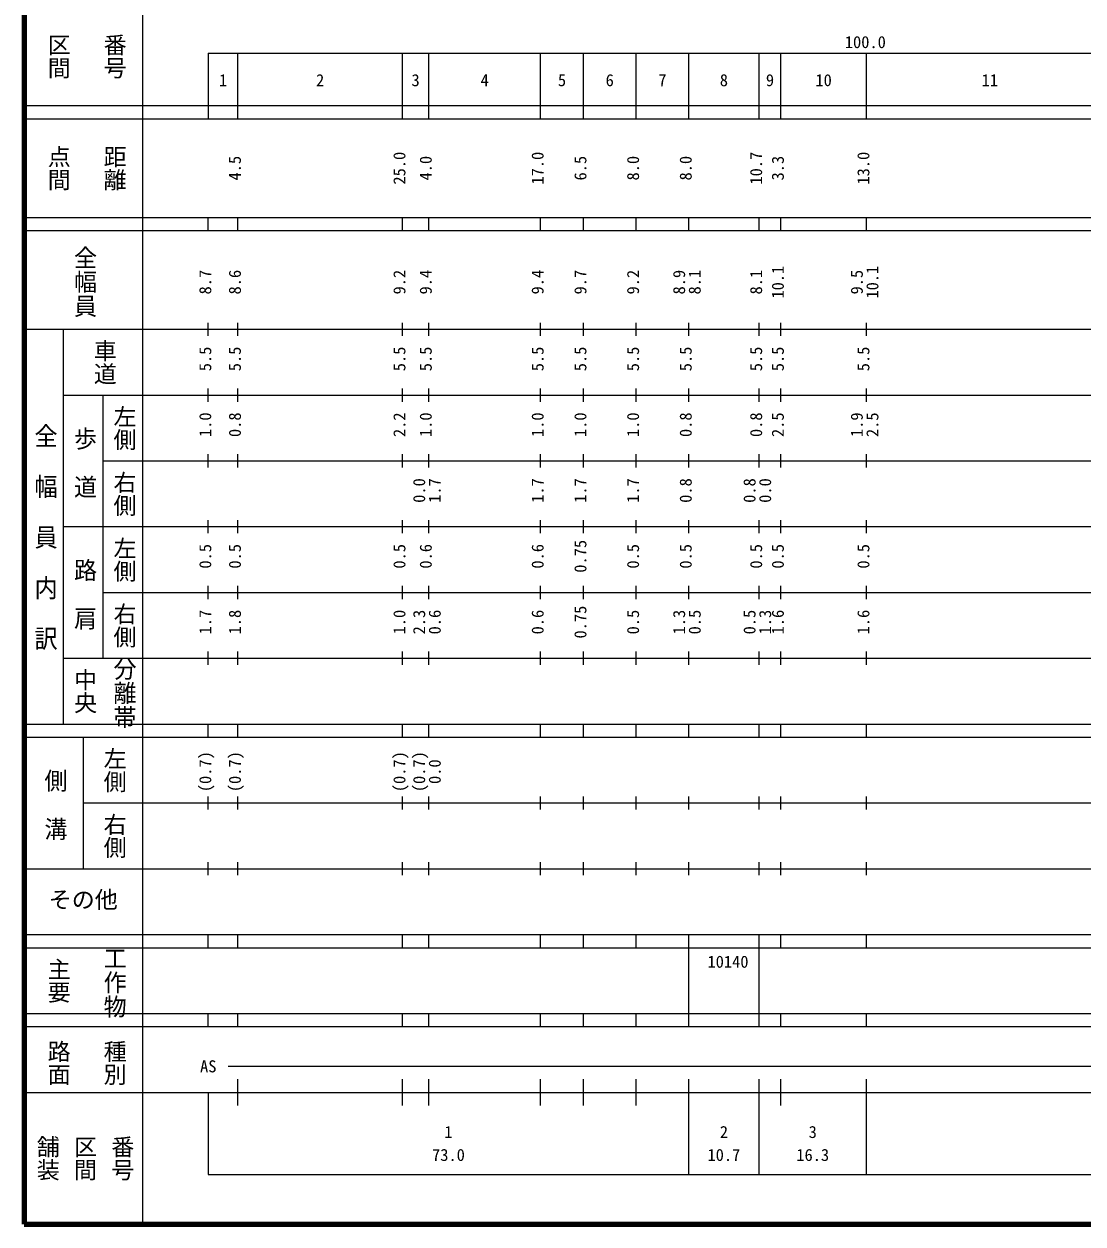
# Model space of a CAD drawing. Units: millimetres on the paper. Extents: x 40 to 680, y 20 to 380.
# Drawn here: x 40 to 200.9, y 20 to 202.4 of the extents above; entities that cross this region are included whole.
import ezdxf
from ezdxf.enums import TextEntityAlignment as Align

# ---------------------------------------------------------------- set-up
doc = ezdxf.new("R2010")
doc.units = ezdxf.units.MM
doc.layers.add('M-TTL', color=2, linetype='Continuous', lineweight=140)
doc.layers.add('M-TTL-BAND', color=7, linetype='Continuous', lineweight=25)
doc.styles.add('@ＭＳ ゴシック', font='')
doc.styles.add('ＭＳ ゴシック', font='')
doc.styles.get('@ＭＳ ゴシック').set_extended_font_data('@MS Gothic')
doc.styles.get('ＭＳ ゴシック').set_extended_font_data('MS Gothic')

msp = doc.modelspace()

# ---------------------------------------------------------------- linework, layer by layer
at = {"layer": 'M-TTL'}
for p, q in [((40, 380), (40, 20)), ((40, 20), (680, 20))]:
    msp.add_line(p, q, dxfattribs=at)
at = {"layer": 'M-TTL-BAND'}
for p, q in [((58, 370), (58, 20)), ((68, 198), (579, 198)), ((68, 198), (68, 188)), ((72.5, 188), (72.5, 198)), ((97.5, 188), (97.5, 198)), ((101.5, 188), (101.5, 198)), ((118.5, 188), (118.5, 198)), ((125, 188), (125, 198)), ((133, 188), (133, 198)), ((141, 188), (141, 198)), ((151.7, 188), (151.7, 198)), ((155, 188), (155, 198)), ((168, 188), (168, 198)), ((40, 190), (579, 190)), ((40, 188), (579, 188)), ((40, 173), (579, 173)), ((68, 171), (68, 173)), ((72.5, 171), (72.5, 173)), ((97.5, 171), (97.5, 173)), ((101.5, 171), (101.5, 173)), ((118.5, 171), (118.5, 173)), ((125, 171), (125, 173)), ((133, 171), (133, 173)), ((141, 171), (141, 173)), ((151.7, 171), (151.7, 173)), ((155, 171), (155, 173)), ((168, 171), (168, 173)), ((40, 171), (579, 171)), ((68, 155), (68, 157)), ((72.5, 155), (72.5, 157)), ((97.5, 155), (97.5, 157)), ((101.5, 155), (101.5, 157)), ((118.5, 155), (118.5, 157)), ((125, 155), (125, 157)), ((133, 155), (133, 157)), ((141, 155), (141, 157)), ((151.7, 155), (151.7, 157)), ((155, 155), (155, 157)), ((168, 155), (168, 157)), ((40, 156), (579, 156)), ((46, 96), (46, 156)), ((46, 146), (579, 146)), ((52, 146), (52, 106)), ((68, 145), (68, 147)), ((72.5, 145), (72.5, 147)), ((97.5, 145), (97.5, 147)), ((101.5, 145), (101.5, 147)), ((118.5, 145), (118.5, 147)), ((125, 145), (125, 147)), ((133, 145), (133, 147)), ((141, 145), (141, 147)), ((151.7, 145), (151.7, 147)), ((155, 145), (155, 147)), ((168, 145), (168, 147)), ((68, 135), (68, 137)), ((72.5, 135), (72.5, 137)), ((97.5, 135), (97.5, 137)), ((101.5, 135), (101.5, 137)), ((118.5, 135), (118.5, 137)), ((125, 135), (125, 137)), ((133, 135), (133, 137)), ((141, 135), (141, 137)), ((151.7, 135), (151.7, 137)), ((155, 135), (155, 137)), ((168, 135), (168, 137)), ((52, 136), (579, 136)), ((46, 126), (579, 126)), ((68, 125), (68, 127)), ((72.5, 125), (72.5, 127)), ((97.5, 125), (97.5, 127)), ((101.5, 125), (101.5, 127)), ((118.5, 125), (118.5, 127)), ((125, 125), (125, 127)), ((133, 125), (133, 127)), ((141, 125), (141, 127)), ((151.7, 125), (151.7, 127)), ((155, 125), (155, 127)), ((168, 125), (168, 127)), ((68, 115), (68, 117)), ((72.5, 115), (72.5, 117)), ((97.5, 115), (97.5, 117)), ((101.5, 115), (101.5, 117)), ((118.5, 115), (118.5, 117)), ((125, 115), (125, 117)), ((133, 115), (133, 117)), ((141, 115), (141, 117)), ((151.7, 115), (151.7, 117)), ((155, 115), (155, 117)), ((168, 115), (168, 117)), ((52, 116), (579, 116)), ((46, 106), (579, 106)), ((68, 105), (68, 107)), ((72.5, 105), (72.5, 107)), ((97.5, 105), (97.5, 107)), ((101.5, 105), (101.5, 107)), ((118.5, 105), (118.5, 107)), ((125, 105), (125, 107)), ((133, 105), (133, 107)), ((141, 105), (141, 107)), ((151.7, 105), (151.7, 107)), ((155, 105), (155, 107)), ((168, 105), (168, 107)), ((40, 96), (579, 96)), ((68, 94), (68, 96)), ((72.5, 94), (72.5, 96)), ((97.5, 94), (97.5, 96)), ((101.5, 94), (101.5, 96)), ((118.5, 94), (118.5, 96)), ((125, 94), (125, 96)), ((133, 94), (133, 96)), ((141, 94), (141, 96)), ((151.7, 94), (151.7, 96)), ((155, 94), (155, 96)), ((168, 94), (168, 96)), ((40, 94), (579, 94)), ((49, 94), (49, 74)), ((49, 84), (579, 84)), ((68, 83), (68, 85)), ((72.5, 83), (72.5, 85)), ((97.5, 83), (97.5, 85)), ((101.5, 83), (101.5, 85)), ((118.5, 83), (118.5, 85)), ((125, 83), (125, 85)), ((133, 83), (133, 85)), ((141, 83), (141, 85)), ((151.7, 83), (151.7, 85)), ((155, 83), (155, 85)), ((168, 83), (168, 85)), ((68, 73), (68, 75)), ((72.5, 73), (72.5, 75)), ((97.5, 73), (97.5, 75)), ((101.5, 73), (101.5, 75)), ((118.5, 73), (118.5, 75)), ((125, 73), (125, 75)), ((133, 73), (133, 75)), ((141, 73), (141, 75)), ((151.7, 73), (151.7, 75)), ((155, 73), (155, 75)), ((168, 73), (168, 75)), ((40, 74), (579, 74)), ((40, 64), (579, 64)), ((68, 62), (68, 64)), ((72.5, 62), (72.5, 64)), ((97.5, 62), (97.5, 64)), ((101.5, 62), (101.5, 64)), ((118.5, 62), (118.5, 64)), ((125, 62), (125, 64)), ((133, 62), (133, 64)), ((141, 62), (141, 64)), ((151.7, 62), (151.7, 64)), ((155, 62), (155, 64)), ((168, 62), (168, 64)), ((40, 62), (579, 62)), ((141, 52), (141, 62)), ((151.7, 52), (151.7, 62)), ((40, 52), (579, 52)), ((68, 50), (68, 52)), ((72.5, 50), (72.5, 52)), ((97.5, 50), (97.5, 52)), ((101.5, 50), (101.5, 52)), ((118.5, 50), (118.5, 52)), ((125, 50), (125, 52)), ((133, 50), (133, 52)), ((141, 50), (141, 52)), ((151.7, 50), (151.7, 52)), ((155, 50), (155, 52)), ((168, 50), (168, 52)), ((40, 50), (579, 50)), ((71, 44), (565, 44)), ((72.5, 38), (72.5, 42)), ((97.5, 38), (97.5, 42)), ((101.5, 38), (101.5, 42)), ((118.5, 38), (118.5, 42)), ((125, 38), (125, 42)), ((133, 38), (133, 42)), ((141, 27.5), (141, 42)), ((151.7, 27.5), (151.7, 42)), ((155, 38), (155, 42)), ((168, 27.5), (168, 42)), ((40, 40), (579, 40)), ((68, 40), (68, 27.5)), ((68, 27.5), (579, 27.5))]:
    msp.add_line(p, q, dxfattribs=at)

# ---------------------------------------------------------------- texts
for s, height, rotation, style, p in [('番号', 2.566, 270, '@ＭＳ ゴシック', (51.75, 201)), ('区間', 2.566, 270, '@ＭＳ ゴシック', (43.25, 201)), ('点間', 2.566, 270, '@ＭＳ ゴシック', (43.25, 184)), ('距離', 2.566, 270, '@ＭＳ ゴシック', (51.75, 184)), ('25.0', 1.833, 90, 'ＭＳ ゴシック', (98.5, 178)), ('17.0', 1.833, 90, 'ＭＳ ゴシック', (119.5, 178)), ('10.7', 1.833, 90, 'ＭＳ ゴシック', (152.7, 178)), ('13.0', 1.833, 90, 'ＭＳ ゴシック', (169, 178)), ('4.5', 1.833, 90, 'ＭＳ ゴシック', (73.5, 178.625)), ('4.0', 1.833, 90, 'ＭＳ ゴシック', (102.5, 178.625)), ('6.5', 1.833, 90, 'ＭＳ ゴシック', (126, 178.625)), ('8.0', 1.833, 90, 'ＭＳ ゴシック', (134, 178.625)), ('8.0', 1.833, 90, 'ＭＳ ゴシック', (142, 178.625)), ('3.3', 1.833, 90, 'ＭＳ ゴシック', (156, 178.625)), ('8.7', 1.833, 90, 'ＭＳ ゴシック', (69, 161.299)), ('8.6', 1.833, 90, 'ＭＳ ゴシック', (73.5, 161.299)), ('9.2', 1.833, 90, 'ＭＳ ゴシック', (98.5, 161.299)), ('9.4', 1.833, 90, 'ＭＳ ゴシック', (102.5, 161.299)), ('9.4', 1.833, 90, 'ＭＳ ゴシック', (119.5, 161.299)), ('9.7', 1.833, 90, 'ＭＳ ゴシック', (126, 161.299)), ('9.2', 1.833, 90, 'ＭＳ ゴシック', (134, 161.299)), ('8.9', 1.833, 90, 'ＭＳ ゴシック', (141, 161.299)), ('8.1', 1.833, 90, 'ＭＳ ゴシック', (143.37, 161.299)), ('8.1', 1.833, 90, 'ＭＳ ゴシック', (152.7, 161.299)), ('10.1', 1.833, 90, 'ＭＳ ゴシック', (156, 160.674)), ('9.5', 1.833, 90, 'ＭＳ ゴシック', (168, 161.299)), ('10.1', 1.833, 90, 'ＭＳ ゴシック', (170.37, 160.674)), ('車道', 2.566, 270, '@ＭＳ ゴシック', (50.25, 154.5)), ('5.5', 1.833, 90, 'ＭＳ ゴシック', (69, 149.625)), ('5.5', 1.833, 90, 'ＭＳ ゴシック', (73.5, 149.625)), ('5.5', 1.833, 90, 'ＭＳ ゴシック', (98.5, 149.625)), ('5.5', 1.833, 90, 'ＭＳ ゴシック', (102.5, 149.625)), ('5.5', 1.833, 90, 'ＭＳ ゴシック', (119.5, 149.625)), ('5.5', 1.833, 90, 'ＭＳ ゴシック', (126, 149.625)), ('5.5', 1.833, 90, 'ＭＳ ゴシック', (134, 149.625)), ('5.5', 1.833, 90, 'ＭＳ ゴシック', (142, 149.625)), ('5.5', 1.833, 90, 'ＭＳ ゴシック', (152.7, 149.625)), ('5.5', 1.833, 90, 'ＭＳ ゴシック', (156, 149.625)), ('5.5', 1.833, 90, 'ＭＳ ゴシック', (169, 149.625)), ('左側', 2.566, 270, '@ＭＳ ゴシック', (53.25, 144.5)), ('1.0', 1.833, 90, 'ＭＳ ゴシック', (69, 139.625)), ('0.8', 1.833, 90, 'ＭＳ ゴシック', (73.5, 139.625)), ('2.2', 1.833, 90, 'ＭＳ ゴシック', (98.5, 139.625)), ('1.0', 1.833, 90, 'ＭＳ ゴシック', (102.5, 139.625)), ('1.0', 1.833, 90, 'ＭＳ ゴシック', (119.5, 139.625)), ('1.0', 1.833, 90, 'ＭＳ ゴシック', (126, 139.625)), ('1.0', 1.833, 90, 'ＭＳ ゴシック', (134, 139.625)), ('0.8', 1.833, 90, 'ＭＳ ゴシック', (142, 139.625)), ('0.8', 1.833, 90, 'ＭＳ ゴシック', (152.7, 139.625)), ('2.5', 1.833, 90, 'ＭＳ ゴシック', (156, 139.625)), ('1.9', 1.833, 90, 'ＭＳ ゴシック', (168, 139.625)), ('2.5', 1.833, 90, 'ＭＳ ゴシック', (170.37, 139.625)), ('右側', 2.566, 270, '@ＭＳ ゴシック', (53.25, 134.5)), ('0.0', 1.833, 90, 'ＭＳ ゴシック', (101.5, 129.625)), ('1.7', 1.833, 90, 'ＭＳ ゴシック', (103.87, 129.625)), ('1.7', 1.833, 90, 'ＭＳ ゴシック', (119.5, 129.625)), ('1.7', 1.833, 90, 'ＭＳ ゴシック', (126, 129.625)), ('1.7', 1.833, 90, 'ＭＳ ゴシック', (134, 129.625)), ('0.8', 1.833, 90, 'ＭＳ ゴシック', (142, 129.625)), ('0.8', 1.833, 90, 'ＭＳ ゴシック', (151.7, 129.625)), ('0.0', 1.833, 90, 'ＭＳ ゴシック', (154.07, 129.625)), ('左側', 2.566, 270, '@ＭＳ ゴシック', (53.25, 124.5)), ('0.5', 1.833, 90, 'ＭＳ ゴシック', (69, 119.625)), ('0.5', 1.833, 90, 'ＭＳ ゴシック', (73.5, 119.625)), ('0.5', 1.833, 90, 'ＭＳ ゴシック', (98.5, 119.625)), ('0.6', 1.833, 90, 'ＭＳ ゴシック', (102.5, 119.625)), ('0.6', 1.833, 90, 'ＭＳ ゴシック', (119.5, 119.625)), ('0.75', 1.833, 90, 'ＭＳ ゴシック', (126, 119)), ('0.5', 1.833, 90, 'ＭＳ ゴシック', (134, 119.625)), ('0.5', 1.833, 90, 'ＭＳ ゴシック', (142, 119.625)), ('0.5', 1.833, 90, 'ＭＳ ゴシック', (152.7, 119.625)), ('0.5', 1.833, 90, 'ＭＳ ゴシック', (156, 119.625)), ('0.5', 1.833, 90, 'ＭＳ ゴシック', (169, 119.625)), ('右側', 2.566, 270, '@ＭＳ ゴシック', (53.25, 114.5)), ('1.7', 1.833, 90, 'ＭＳ ゴシック', (69, 109.625)), ('1.8', 1.833, 90, 'ＭＳ ゴシック', (73.5, 109.625)), ('1.0', 1.833, 90, 'ＭＳ ゴシック', (98.5, 109.625)), ('2.3', 1.833, 90, 'ＭＳ ゴシック', (101.5, 109.625)), ('0.6', 1.833, 90, 'ＭＳ ゴシック', (103.87, 109.625)), ('0.6', 1.833, 90, 'ＭＳ ゴシック', (119.5, 109.625)), ('0.75', 1.833, 90, 'ＭＳ ゴシック', (126, 109)), ('0.5', 1.833, 90, 'ＭＳ ゴシック', (134, 109.625)), ('1.3', 1.833, 90, 'ＭＳ ゴシック', (141, 109.625)), ('0.5', 1.833, 90, 'ＭＳ ゴシック', (143.37, 109.625)), ('0.5', 1.833, 90, 'ＭＳ ゴシック', (151.7, 109.625)), ('1.3', 1.833, 90, 'ＭＳ ゴシック', (154.07, 109.625)), ('1.6', 1.833, 90, 'ＭＳ ゴシック', (156, 109.625)), ('1.6', 1.833, 90, 'ＭＳ ゴシック', (169, 109.625)), ('中央', 2.566, 270, '@ＭＳ ゴシック', (47.25, 104.5)), ('左側', 2.566, 270, '@ＭＳ ゴシック', (51.75, 92.5)), ('(0.7)', 1.833, 90, 'ＭＳ ゴシック', (69, 85.639)), ('(0.7)', 1.833, 90, 'ＭＳ ゴシック', (73.5, 85.639)), ('(0.7)', 1.833, 90, 'ＭＳ ゴシック', (98.5, 85.639)), ('(0.7)', 1.833, 90, 'ＭＳ ゴシック', (101.5, 85.639)), ('0.0', 1.833, 90, 'ＭＳ ゴシック', (103.87, 86.889)), ('右側', 2.566, 270, '@ＭＳ ゴシック', (51.75, 82.5)), ('主要', 2.566, 270, '@ＭＳ ゴシック', (43.25, 60.5)), ('路面', 2.566, 270, '@ＭＳ ゴシック', (43.25, 48)), ('種別', 2.566, 270, '@ＭＳ ゴシック', (51.75, 48)), ('舗装', 2.566, 270, '@ＭＳ ゴシック', (41.583, 33.5)), ('区間', 2.566, 270, '@ＭＳ ゴシック', (47.25, 33.5)), ('番号', 2.566, 270, '@ＭＳ ゴシック', (52.917, 33.5))]:
    msp.add_text(s, height=height, rotation=rotation, dxfattribs=dict(at, style=style)).set_placement(p, align=Align.BOTTOM_LEFT)
at = {"layer": 'M-TTL-BAND', "style": 'ＭＳ ゴシック'}
for s, height, p in [('100.0', 1.833, (164.719, 198.195)), ('1', 1.833, (69.625, 192.405)), ('2', 1.833, (84.375, 192.405)), ('3', 1.833, (98.875, 192.405)), ('4', 1.833, (109.375, 192.405)), ('5', 1.833, (121.125, 192.405)), ('6', 1.833, (128.375, 192.405)), ('7', 1.833, (136.375, 192.405)), ('8', 1.833, (145.725, 192.405)), ('9', 1.833, (152.725, 192.405)), ('10', 1.833, (160.25, 192.405)), ('11', 1.833, (185.5, 192.405)), ('その他', 2.566, (43.75, 67.25)), ('10140', 1.833, (143.85, 58.405)), ('AS', 1.833, (66.75, 42.5)), ('1', 1.833, (103.875, 32.523)), ('2', 1.833, (145.725, 32.523)), ('3', 1.833, (159.225, 32.523)), ('73.0', 1.833, (102, 29.033)), ('10.7', 1.833, (143.85, 29.033)), ('16.3', 1.833, (157.35, 29.033))]:
    msp.add_text(s, height=height, dxfattribs=at).set_placement(p, align=Align.BOTTOM_LEFT)
at = {"layer": 'M-TTL-BAND', "style": '@ＭＳ ゴシック'}
for s, width, p in [('全幅員', 1.05, (47.25, 168.75)), ('全\u3000幅\u3000員\u3000内\u3000訳', 1.1, (41.25, 141.75)), ('歩\u3000道', 1.05, (47.25, 141.25)), ('路\u3000肩', 1.05, (47.25, 121.25)), ('分離帯', 1.05, (53.25, 106.25)), ('側\u3000溝', 1.05, (42.75, 89.25)), ('工作物', 1.05, (51.75, 62.25))]:
    msp.add_text(s, height=2.566, rotation=270, dxfattribs=dict(at, width=width)).set_placement(p, align=Align.BOTTOM_LEFT)

doc.saveas('drawing.dxf')
